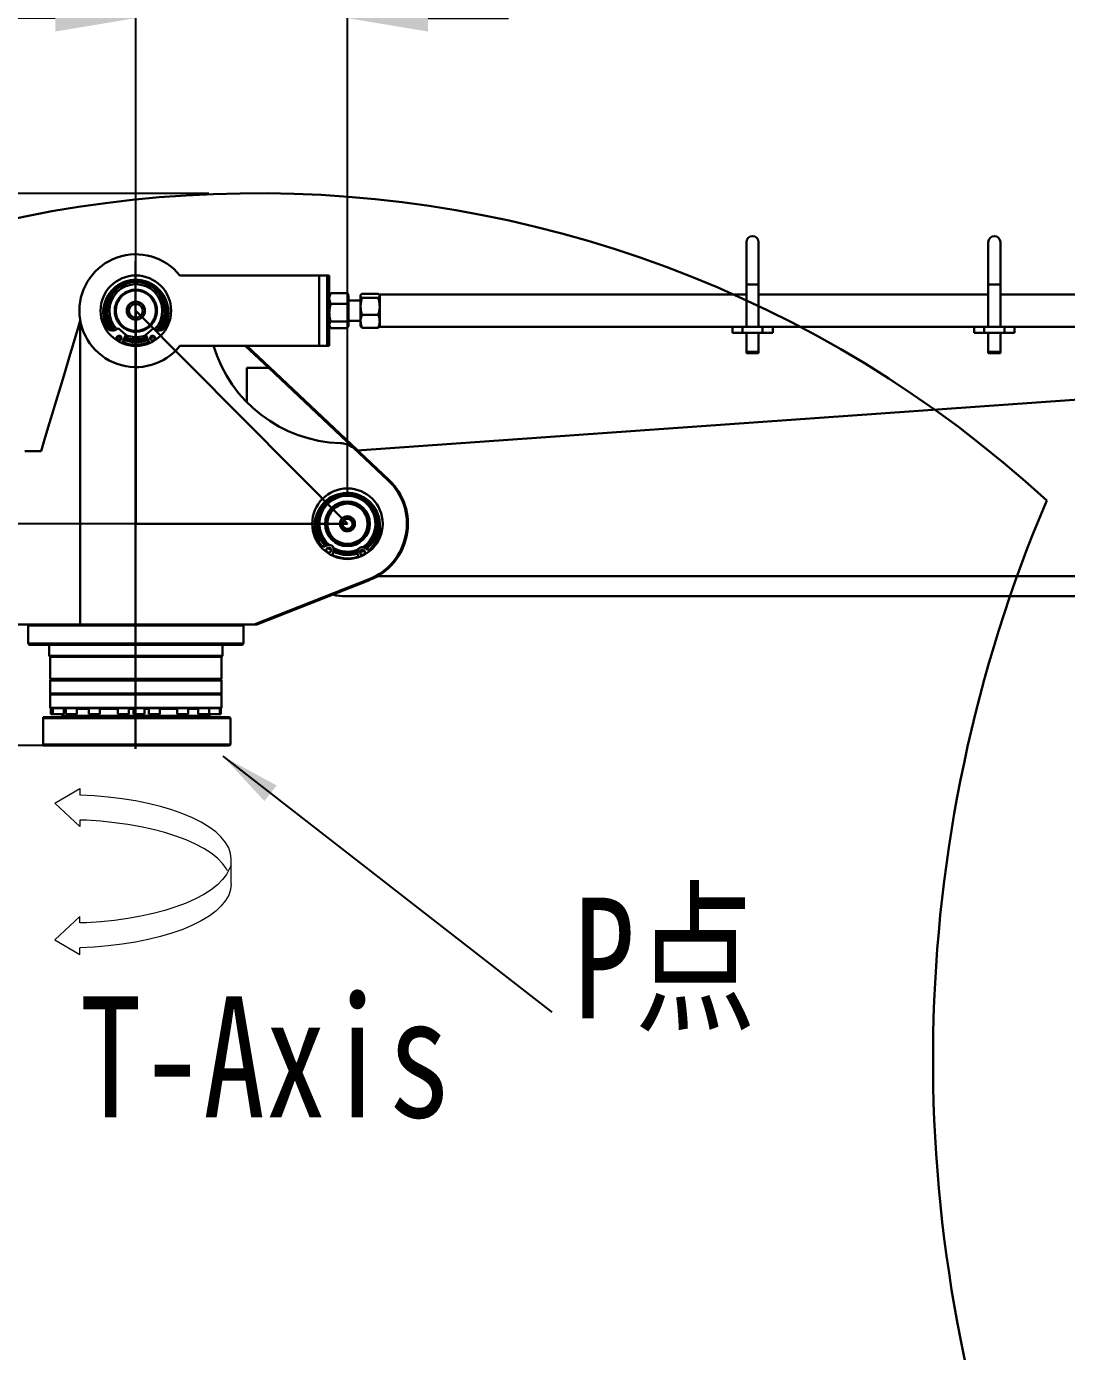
# Model space of a CAD drawing. Header units: millimetres. Extents: x 8 to 22425, y -1213 to 4973.
# Drawn here: x 9236 to 9752, y 3918 to 4576 of the extents above; entities that cross this region are included whole.
import ezdxf

# ---------------------------------------------------------------- set-up
doc = ezdxf.new("R2010")
doc.units = ezdxf.units.MM
doc.header["$PDSIZE"] = -1
doc.linetypes.add('CENTERX2', pattern=[20.32, 12.7, -2.54, 2.54, -2.54])
doc.layers.add('中心线层', color=1, linetype='CENTERX2')
doc.layers.add('文字层', color=7, linetype='Continuous', lineweight=25)
doc.layers.add('标注层', color=161, linetype='Continuous', lineweight=25)
doc.styles.get("Standard").update_dxf_attribs({"font": 'hyswlongfangsong.ttf'})
doc.dimstyles.new('ISO-25', dxfattribs={"dimscale": 25, "dimtxt": 3.5, "dimasz": 1.6, "dimexe": 1.25, "dimexo": 0.625, "dimtad": 1, "dimdec": 0, "dimzin": 9, "dimdsep": 46, "dimtxsty": 'Standard', "dimcen": 2.5, "dimadec": 0, "dimazin": 2, "dimtfac": 1, "dimtdec": 0, "dimtofl": 0, "dimtmove": 0, "dimatfit": 3, "dimfxl": 1, "dimarcsym": 0})
doc.dimstyles.new('SLDDIMSTYLE7', dxfattribs={"dimtxt": 0.18, "dimasz": 3, "dimexe": 0, "dimexo": 0.0625, "dimgap": 0, "dimtad": 0, "dimtih": 1, "dimtoh": 1, "dimdec": 0, "dimrnd": 1e-09, "dimzin": 0, "dimdsep": 46, "dimtxsty": 'Standard', "dimsah": 1, "dimcen": 0.09, "dimadec": 0, "dimazin": 0, "dimtfac": 3, "dimtdec": 0, "dimtofl": 0, "dimtmove": 0, "dimatfit": 3, "dimfxl": 1, "dimfrac": 2, "dimtolj": 1, "dimtzin": 0, "dimarcsym": 0})

# ---------------------------------------------------------------- blocks, each defined once
blk = doc.blocks.new('*D172')
at = {"color": 0, "lineweight": -2, "transparency": 16777216}
for p, q in [((9395.3, 4344.69), (9395.3, 4611.98)), ((10105.3, 4344.69), (10105.3, 4611.98)), ((10065.3, 4580.73), (9435.3, 4580.73))]:
    blk.add_line(p, q, dxfattribs=at)
at = {"color": 0, "transparency": 16777216}
for points in [[(9435.3, 4587.4), (9435.3, 4574.07), (9395.3, 4580.73)], [(10065.3, 4587.4), (10065.3, 4574.07), (10105.3, 4580.73)]]:
    blk.add_solid(points, dxfattribs=at)
at = {"layer": 'Defpoints', "color": 0, "transparency": 16777216}
for p in [(9395.3, 4580.73), (9395.3, 4329.07), (10105.3, 4329.07)]:
    blk.add_point(p, dxfattribs=at)
at = {"color": 0, "transparency": 16777216, "insert": (9750.3, 4640.11), "char_height": 87.5, "attachment_point": 5}
blk.add_mtext('710', dxfattribs=at)
blk = doc.blocks.new('*D167')
at = {"color": 0, "lineweight": -2, "transparency": 16777216}
for p, q in [((9290.3, 4344.69), (9290.3, 4611.2)), ((9395.3, 4344.69), (9395.3, 4611.2)), ((9250.3, 4579.95), (9067.56, 4579.95)), ((9435.3, 4579.95), (9475.3, 4579.95))]:
    blk.add_line(p, q, dxfattribs=at)
at = {"color": 0, "transparency": 16777216}
for points in [[(9250.3, 4586.62), (9250.3, 4573.29), (9290.3, 4579.95)], [(9435.3, 4586.62), (9435.3, 4573.29), (9395.3, 4579.95)]]:
    blk.add_solid(points, dxfattribs=at)
at = {"layer": 'Defpoints', "color": 0, "transparency": 16777216}
for p in [(9290.3, 4579.95), (9290.3, 4329.07), (9395.3, 4329.07)]:
    blk.add_point(p, dxfattribs=at)
at = {"color": 0, "transparency": 16777216, "insert": (9138.93, 4639.33), "char_height": 87.5, "attachment_point": 5}
blk.add_mtext('105', dxfattribs=at)
blk = doc.blocks.new('*D168')
at = {"color": 0, "lineweight": -2, "transparency": 16777216}
for p, q in [((9115.71, 4369.07), (9115.71, 4409.07)), ((9379.67, 4329.07), (9084.46, 4329.07)), ((9321.17, 4219.07), (9084.46, 4219.07)), ((9115.71, 4179.07), (9115.71, 3995.23))]:
    blk.add_line(p, q, dxfattribs=at)
at = {"color": 0, "transparency": 16777216}
for points in [[(9109.04, 4369.07), (9122.38, 4369.07), (9115.71, 4329.07)], [(9109.04, 4179.07), (9122.38, 4179.07), (9115.71, 4219.07)]]:
    blk.add_solid(points, dxfattribs=at)
at = {"layer": 'Defpoints', "color": 0, "transparency": 16777216}
for p in [(9395.3, 4329.07), (9115.71, 4219.07), (9336.8, 4219.07)]:
    blk.add_point(p, dxfattribs=at)
at = {"color": 0, "transparency": 16777216, "insert": (9056.34, 4067.15), "char_height": 87.5, "attachment_point": 5, "rotation": 90}
blk.add_mtext('110', dxfattribs=at)
blk = doc.blocks.new('*D166')
at = {"color": 0, "lineweight": -2, "transparency": 16777216}
for p, q in [((9326.47, 4493.01), (8516.99, 4493.01)), ((8548.24, 3165.07), (8548.24, 4453.01)), ((10149.67, 3125.07), (8516.99, 3125.07))]:
    blk.add_line(p, q, dxfattribs=at)
at = {"color": 0, "transparency": 16777216}
for points in [[(8541.57, 4453.01), (8554.91, 4453.01), (8548.24, 4493.01)], [(8541.57, 3165.07), (8554.91, 3165.07), (8548.24, 3125.07)]]:
    blk.add_solid(points, dxfattribs=at)
at = {"layer": 'Defpoints', "color": 0, "transparency": 16777216}
for p in [(8548.24, 4493.01), (9342.1, 4493.01), (10165.3, 3125.07)]:
    blk.add_point(p, dxfattribs=at)
at = {"color": 0, "transparency": 16777216, "insert": (8488.87, 3809.04), "char_height": 87.5, "attachment_point": 5, "rotation": 90}
blk.add_mtext('1368', dxfattribs=at)

msp = doc.modelspace()

# ---------------------------------------------------------------- linework, layer by layer
at = {"color": 161, "lineweight": 30, "true_color": 0x67adff}
for p, q in [((9593.3, 4468.78), (9593.3, 4447.78)), ((9599.3, 4447.78), (9599.3, 4468.78)), ((9713.3, 4468.78), (9713.3, 4447.78)), ((9719.3, 4447.78), (9719.3, 4468.78)), ((9290.08, 4459.29), (9290.08, 4217.41)), ((9381.3, 4452.28), (9312.16, 4452.28)), ((9381.3, 4417.28), (9381.3, 4452.28)), ((9381.3, 4452.28), (9385.3, 4452.28)), ((9385.3, 4417.28), (9385.3, 4452.28)), ((9385.3, 4452.28), (9386.3, 4452.28)), ((9386.3, 4442.4), (9386.3, 4452.28)), ((9593.3, 4447.78), (9593.3, 4426.78)), ((9593.3, 4447.78), (9599.3, 4447.78)), ((9599.3, 4426.78), (9599.3, 4447.78)), ((9713.3, 4447.78), (9713.3, 4426.78)), ((9713.3, 4447.78), (9719.3, 4447.78)), ((9719.3, 4426.78), (9719.3, 4447.78)), ((9386.3, 4439.78), (9385.3, 4439.78)), ((9386.68, 4443.06), (9386.3, 4442.4)), ((9386.3, 4440.86), (9386.3, 4442.4)), ((9386.3, 4433.84), (9386.3, 4440.86)), ((9386.98, 4443.51), (9386.71, 4443.05)), ((9395.12, 4443.51), (9386.98, 4443.51)), ((9395.12, 4438.2), (9386.98, 4438.2)), ((9395.31, 4443.05), (9395.12, 4443.51)), ((9395.8, 4442.4), (9395.4, 4443.1)), ((9395.8, 4442.4), (9395.8, 4440.86)), ((9395.8, 4440.86), (9395.8, 4433.84)), ((9401.8, 4439.78), (9395.8, 4439.78)), ((9401.95, 4442.67), (9401.8, 4442.4)), ((9401.8, 4442.19), (9401.8, 4442.4)), ((9401.8, 4436.96), (9401.8, 4442.19)), ((9410.62, 4443.21), (9402.48, 4443.21)), ((9410.62, 4441.17), (9402.48, 4441.17)), ((9411.3, 4442.4), (9411.17, 4442.63)), ((9593.3, 4442.78), (9411.3, 4442.78)), ((9411.3, 4442.78), (9411.3, 4426.78)), ((9713.3, 4442.78), (9599.3, 4442.78)), ((9971.3, 4442.78), (9719.3, 4442.78)), ((9290.3, 4434.78), (9395.3, 4329.07)), ((9395.3, 4329.07), (9290.3, 4434.78)), ((9290.3, 4434.78), (9290.3, 4329.07)), ((9386.3, 4427.77), (9386.3, 4433.84)), ((9395.8, 4433.84), (9395.8, 4427.77)), ((9401.8, 4429.55), (9401.8, 4436.96)), ((9410.62, 4432.75), (9402.48, 4432.75)), ((9261.84, 4426.92), (9262.73, 4429.88)), ((9262.6, 4279.07), (9262.61, 4427.72)), ((9262.94, 4428.84), (9262.61, 4427.72)), ((9285.36, 4422.87), (9281.6, 4426.16)), ((9299, 4426.16), (9295.24, 4422.87)), ((9385.3, 4429.78), (9386.3, 4429.78)), ((9386.3, 4427.17), (9386.3, 4427.77)), ((9386.3, 4427.17), (9386.68, 4426.5)), ((9386.3, 4417.28), (9386.3, 4427.17)), ((9395.12, 4429.47), (9386.98, 4429.47)), ((9395.12, 4426.06), (9386.98, 4426.06)), ((9395.4, 4426.47), (9395.8, 4427.17)), ((9395.8, 4429.78), (9401.8, 4429.78)), ((9395.8, 4427.77), (9395.8, 4427.17)), ((9401.8, 4427.17), (9401.8, 4429.55)), ((9401.8, 4427.17), (9401.95, 4426.9)), ((9402.05, 4426.95), (9402.48, 4426.36)), ((9410.62, 4426.36), (9402.48, 4426.36)), ((9411.17, 4426.94), (9411.3, 4427.17)), ((9411.3, 4426.78), (9586.3, 4426.78)), ((9586.3, 4423.78), (9586.3, 4426.78)), ((9586.3, 4426.78), (9591.3, 4426.78)), ((9591.3, 4426.78), (9591.3, 4423.78)), ((9601.3, 4426.78), (9591.3, 4426.78)), ((9601.3, 4423.78), (9601.3, 4426.78)), ((9601.3, 4426.78), (9606.3, 4426.78)), ((9606.3, 4426.78), (9706.3, 4426.78)), ((9606.3, 4426.78), (9606.3, 4423.78)), ((9706.3, 4423.78), (9706.3, 4426.78)), ((9706.3, 4426.78), (9711.3, 4426.78)), ((9711.3, 4426.78), (9711.3, 4423.78)), ((9721.3, 4426.78), (9711.3, 4426.78)), ((9721.3, 4423.78), (9721.3, 4426.78)), ((9721.3, 4426.78), (9726.3, 4426.78)), ((9726.3, 4426.78), (9971.3, 4426.78)), ((9726.3, 4426.78), (9726.3, 4423.78)), ((9282.3, 4419.97), (9280.73, 4420.94)), ((9283.16, 4420.9), (9281.19, 4422.11)), ((9283.11, 4421.58), (9281.8, 4422.38)), ((9282.12, 4422.38), (9282.96, 4421.86)), ((9283.6, 4418.62), (9285.36, 4422.87)), ((9295.24, 4422.87), (9297, 4418.62)), ((9297.64, 4421.86), (9298.48, 4422.38)), ((9591.3, 4423.78), (9586.3, 4423.78)), ((9601.3, 4423.78), (9591.3, 4423.78)), ((9593.3, 4423.78), (9593.3, 4414.4)), ((9599.3, 4414.4), (9599.3, 4423.78)), ((9606.3, 4423.78), (9601.3, 4423.78)), ((9711.3, 4423.78), (9706.3, 4423.78)), ((9721.3, 4423.78), (9711.3, 4423.78)), ((9713.3, 4423.78), (9713.3, 4414.4)), ((9719.3, 4414.4), (9719.3, 4423.78)), ((9726.3, 4423.78), (9721.3, 4423.78)), ((9381.3, 4417.28), (9312.16, 4417.28)), ((9356.22, 4406.37), (9344.63, 4417.28)), ((9345.36, 4417.28), (9356.57, 4406.73)), ((9385.3, 4417.28), (9381.3, 4417.28)), ((9385.3, 4417.28), (9386.3, 4417.28)), ((9593.3, 4414.4), (9593.3, 4413.78)), ((9593.3, 4414.4), (9593.91, 4413.78)), ((9593.3, 4414.4), (9599.3, 4414.4)), ((9593.91, 4413.78), (9593.3, 4413.78)), ((9593.91, 4413.78), (9598.69, 4413.78)), ((9598.69, 4413.78), (9599.3, 4414.4)), ((9599.3, 4413.78), (9598.69, 4413.78)), ((9599.3, 4413.78), (9599.3, 4414.4)), ((9713.3, 4414.4), (9713.3, 4413.78)), ((9713.3, 4414.4), (9713.91, 4413.78)), ((9713.3, 4414.4), (9719.3, 4414.4)), ((9713.91, 4413.78), (9713.3, 4413.78)), ((9713.91, 4413.78), (9718.69, 4413.78)), ((9718.69, 4413.78), (9719.3, 4414.4)), ((9719.3, 4413.78), (9718.69, 4413.78)), ((9719.3, 4413.78), (9719.3, 4414.4)), ((9345.3, 4406.37), (9356.22, 4406.37)), ((9345.3, 4389.49), (9345.3, 4406.37)), ((9398.21, 4366.85), (9356.22, 4406.37)), ((9356.57, 4406.73), (9400.35, 4365.51)), ((9400.19, 4365.5), (9999.24, 4407.75)), ((9415.52, 4350.55), (9398.21, 4366.85)), ((9401.49, 4364.44), (9415.86, 4350.91)), ((9290.3, 4329.07), (9395.3, 4329.07)), ((9385.67, 4314.82), (9385.07, 4315.23)), ((9387.24, 4316.43), (9386.07, 4317.25)), ((9387.01, 4316.81), (9386.51, 4317.17)), ((9388.35, 4314.99), (9387.55, 4313.37)), ((9400.22, 4315.29), (9398.28, 4314.74)), ((9400.21, 4315.11), (9398.32, 4314.59)), ((9400.21, 4314.9), (9398.36, 4314.39)), ((9400.22, 4314.77), (9398.38, 4314.27)), ((9400.26, 4314.49), (9398.44, 4313.99)), ((9400.28, 4314.39), (9398.46, 4313.89)), ((9400.92, 4312.49), (9400.34, 4314.2)), ((9402.45, 4316.12), (9401.91, 4315.83)), ((9400.82, 4312.78), (9398.81, 4312.23)), ((9349, 4279.07), (9406.13, 4301.63)), ((9406.32, 4301.16), (9350.36, 4279.07)), ((9410.27, 4303.07), (10065.3, 4303.07)), ((9395.3, 4293.07), (10065.3, 4293.07)), ((9237.3, 4279.07), (9236.8, 4278.57)), ((9236.8, 4278.57), (9236.8, 4269.57)), ((9349, 4279.07), (9262.6, 4279.07)), ((9343.8, 4278.57), (9343.3, 4279.07)), ((9343.8, 4269.57), (9343.8, 4278.57)), ((9349, 4279.07), (9350.36, 4279.07)), ((9236.8, 4269.57), (9237.3, 4269.07)), ((9247.3, 4269.07), (9247.3, 4263.57)), ((9333.3, 4263.57), (9333.3, 4269.07)), ((9343.3, 4269.07), (9343.8, 4269.57)), ((9247.3, 4263.57), (9247.8, 4263.07)), ((9247.8, 4263.07), (9247.8, 4252.07)), ((9332.8, 4263.07), (9333.3, 4263.57)), ((9332.8, 4252.07), (9332.8, 4263.07)), ((9247.8, 4252.07), (9248.3, 4251.57)), ((9248, 4251.57), (9247.8, 4251.37)), ((9247.8, 4251.37), (9247.8, 4244.77)), ((9332.3, 4251.57), (9332.8, 4252.07)), ((9332.8, 4251.37), (9332.6, 4251.57)), ((9332.8, 4244.77), (9332.8, 4251.37)), ((9247.8, 4244.77), (9248, 4244.57)), ((9248, 4244.57), (9247.8, 4244.37)), ((9247.8, 4244.37), (9247.8, 4237.77)), ((9332.6, 4244.57), (9332.8, 4244.77)), ((9332.8, 4244.37), (9332.6, 4244.57)), ((9332.8, 4237.77), (9332.8, 4244.37)), ((9247.8, 4237.77), (9248, 4237.57)), ((9248.08, 4237.57), (9248.08, 4234.57)), ((9249.14, 4237.57), (9249.14, 4234.57)), ((9249.14, 4234.57), (9253.51, 4234.57)), ((9253.51, 4234.57), (9254.64, 4234.57)), ((9253.8, 4234.57), (9253.8, 4233.77)), ((9254.64, 4234.57), (9254.64, 4237.56)), ((9255.59, 4237.17), (9254.64, 4237.17)), ((9255.59, 4237.57), (9255.59, 4234.57)), ((9259.96, 4234.57), (9261.09, 4234.57)), ((9261.09, 4234.57), (9261.09, 4237.57)), ((9266.91, 4237.57), (9266.91, 4234.57)), ((9266.91, 4234.57), (9271.28, 4234.57)), ((9272.41, 4234.57), (9272.41, 4237.57)), ((9281.37, 4237.57), (9281.37, 4234.57)), ((9281.37, 4234.57), (9285.74, 4234.57)), ((9286.87, 4234.57), (9286.87, 4237.57)), ((9289.1, 4237.17), (9286.87, 4237.17)), ((9289.1, 4237.57), (9289.1, 4234.57)), ((9289.1, 4234.57), (9293.47, 4234.57)), ((9294.6, 4234.57), (9294.6, 4237.57)), ((9296.77, 4237.17), (9294.6, 4237.17)), ((9296.77, 4237.57), (9296.77, 4234.57)), ((9296.77, 4234.57), (9301.14, 4234.57)), ((9302.27, 4234.57), (9302.27, 4237.57)), ((9310.77, 4237.57), (9310.77, 4234.57)), ((9310.77, 4234.57), (9315.13, 4234.57)), ((9315.13, 4234.57), (9316.27, 4234.57)), ((9316.27, 4234.57), (9316.27, 4237.57)), ((9321.23, 4237.17), (9316.27, 4237.17)), ((9321.23, 4237.57), (9321.23, 4234.57)), ((9325.59, 4234.57), (9326.73, 4234.57)), ((9326.73, 4234.57), (9326.73, 4237.57)), ((9326.73, 4234.57), (9330.93, 4234.57)), ((9326.8, 4233.77), (9326.8, 4234.57)), ((9332.06, 4234.57), (9332.06, 4237.57)), ((9332.06, 4234.57), (9332.52, 4234.57)), ((9332.52, 4234.57), (9332.52, 4237.57)), ((9332.6, 4237.57), (9332.8, 4237.77)), ((9244.3, 4232.57), (9244.3, 4233.07)), ((9244.3, 4232.57), (9244.3, 4219.57)), ((9253.8, 4233.77), (9254, 4233.57)), ((9261.3, 4233.57), (9261.3, 4233.07)), ((9319.3, 4233.07), (9319.3, 4233.57)), ((9326.6, 4233.57), (9326.8, 4233.77)), ((9337.3, 4232.57), (9336.8, 4233.07)), ((9337.3, 4219.57), (9337.3, 4232.57)), ((9244.3, 4219.07), (9244.3, 4219.57)), ((9336.8, 4219.07), (9337.3, 4219.57))]:
    msp.add_line(p, q, dxfattribs=at)
at = {"color": 161, "lineweight": 30, "true_color": 0x67adff, "flags": 128}
for points in [[(9261.84, 4426.92), (9259.5, 4419.11), (9257.22, 4411.5), (9255.01, 4404.12), (9252.87, 4396.98), (9250.8, 4390.07), (9248.8, 4383.42), (9246.88, 4377.03), (9245.05, 4370.91), (9243.3, 4365.07)], [(9283.19, 4421.07), (9283.14, 4421.09), (9281.31, 4422.22)], [(9295.32, 4422.66), (9294.13, 4422.23), (9292.01, 4421.77)], [(9292.16, 4420.68), (9294.34, 4421.15), (9295.74, 4421.64)], [(9292.24, 4420.05), (9294.52, 4420.54), (9295.99, 4421.06)], [(9296.05, 4420.9), (9294.51, 4420.35), (9292.26, 4419.88)], [(9296.21, 4420.51), (9294.63, 4419.95), (9292.32, 4419.47)], [(9299.29, 4422.22), (9298.9, 4421.95), (9297.41, 4421.07)], [(9298.79, 4422.38), (9298.67, 4422.3), (9297.49, 4421.58)], [(9243.3, 4365.07), (9242.15, 4365.07), (9241.04, 4365.07), (9239.97, 4365.07), (9238.95, 4365.07), (9237.97, 4365.07), (9237.04, 4365.07), (9236.14, 4365.07), (9235.3, 4365.07)], [(9415.52, 4350.55), (9415.59, 4350.62), (9415.65, 4350.68), (9415.71, 4350.75), (9415.76, 4350.8), (9415.8, 4350.85), (9415.84, 4350.88), (9415.86, 4350.9), (9415.86, 4350.91)], [(9387.29, 4315.79), (9387.05, 4315.94), (9385.45, 4317.09)], [(9387.31, 4315.9), (9387.11, 4316.03), (9385.55, 4317.14)], [(9387.29, 4316.25), (9387.26, 4316.26), (9385.88, 4317.24)], [(9400.52, 4316.2), (9400.27, 4316.11), (9398.13, 4315.48)], [(9403.4, 4315.97), (9402.84, 4315.64), (9401.49, 4314.97)], [(9403.49, 4315.91), (9402.89, 4315.55), (9401.49, 4314.86)], [(9403.08, 4316.11), (9402.7, 4315.89), (9401.56, 4315.3)], [(9402.89, 4316.14), (9402.64, 4316), (9401.63, 4315.48)], [(9403.62, 4314.01), (9403.41, 4313.9), (9402.98, 4313.67)], [(9406.13, 4301.63), (9406.17, 4301.54), (9406.2, 4301.45), (9406.24, 4301.37), (9406.26, 4301.3), (9406.29, 4301.24), (9406.3, 4301.2), (9406.31, 4301.17), (9406.32, 4301.16)], [(9228.3, 4279.07), (9228.34, 4279.07), (9228.7, 4279.07), (9229.4, 4279.07), (9230.46, 4279.07), (9231.86, 4279.07), (9233.6, 4279.07), (9235.67, 4279.07), (9238.06, 4279.07), (9240.75, 4279.07), (9243.75, 4279.07), (9247.02, 4279.07), (9250.56, 4279.07), (9254.35, 4279.07), (9258.37, 4279.07), (9262.6, 4279.07)], [(9236.8, 4278.57), (9236.89, 4278.57), (9237.31, 4278.57), (9238.09, 4278.57), (9239.22, 4278.57), (9240.68, 4278.57), (9242.48, 4278.57), (9244.6, 4278.57), (9247.02, 4278.57)], [(9247.02, 4278.57), (9249.72, 4278.57), (9252.7, 4278.57), (9255.93, 4278.57), (9259.38, 4278.57), (9263.05, 4278.57), (9266.89, 4278.57), (9270.89, 4278.57), (9275.02, 4278.57), (9279.25, 4278.57), (9283.55, 4278.57), (9287.9, 4278.57), (9292.26, 4278.57), (9296.61, 4278.57), (9300.92, 4278.57), (9305.16, 4278.57), (9309.3, 4278.57), (9313.31, 4278.57), (9317.17, 4278.57), (9320.86, 4278.57), (9324.33, 4278.57), (9327.58, 4278.57), (9330.59, 4278.57), (9333.32, 4278.57), (9335.77, 4278.57), (9337.92, 4278.57), (9339.75, 4278.57), (9341.25, 4278.57), (9342.41, 4278.57), (9343.22, 4278.57), (9343.68, 4278.57), (9343.8, 4278.57)], [(9343.8, 4269.57), (9343.78, 4269.57), (9343.5, 4269.57), (9342.86, 4269.57), (9341.87, 4269.57), (9340.54, 4269.57), (9338.87, 4269.57), (9336.88, 4269.57), (9334.58, 4269.57), (9331.99, 4269.57), (9329.12, 4269.57), (9325.99, 4269.57), (9322.62, 4269.57), (9319.04, 4269.57), (9315.26, 4269.57), (9311.32, 4269.57), (9307.25, 4269.57), (9303.05, 4269.57), (9298.78, 4269.57), (9294.44, 4269.57), (9290.08, 4269.57), (9285.72, 4269.57), (9281.39, 4269.57), (9277.12, 4269.57), (9272.94, 4269.57), (9268.87, 4269.57), (9264.95, 4269.57), (9261.19, 4269.57), (9257.63, 4269.57), (9254.28, 4269.57), (9251.18, 4269.57), (9248.33, 4269.57), (9245.77, 4269.57), (9243.5, 4269.57), (9241.54, 4269.57), (9239.91, 4269.57), (9238.61, 4269.57), (9237.66, 4269.57), (9237.05, 4269.57), (9236.81, 4269.57), (9236.8, 4269.57)], [(9343.3, 4269.07), (9343.3, 4269.07), (9343.1, 4269.07), (9342.56, 4269.07), (9341.67, 4269.07), (9340.43, 4269.07), (9338.86, 4269.07), (9336.97, 4269.07), (9334.77, 4269.07), (9332.27, 4269.07), (9329.49, 4269.07), (9326.45, 4269.07), (9323.17, 4269.07), (9319.68, 4269.07), (9315.98, 4269.07), (9312.12, 4269.07), (9308.11, 4269.07), (9303.98, 4269.07), (9299.76, 4269.07), (9295.48, 4269.07), (9291.16, 4269.07), (9286.84, 4269.07), (9282.54, 4269.07), (9278.29, 4269.07), (9274.13, 4269.07), (9270.07, 4269.07), (9266.14, 4269.07), (9262.38, 4269.07), (9258.8, 4269.07), (9255.43, 4269.07), (9252.29, 4269.07), (9249.41, 4269.07), (9246.79, 4269.07), (9244.47, 4269.07), (9242.45, 4269.07), (9240.75, 4269.07), (9239.38, 4269.07), (9238.35, 4269.07), (9237.67, 4269.07), (9237.33, 4269.07), (9237.3, 4269.07)], [(9333.3, 4263.57), (9333.3, 4263.57), (9333.08, 4263.57), (9332.51, 4263.57), (9331.6, 4263.57), (9330.34, 4263.57), (9328.74, 4263.57), (9326.83, 4263.57), (9324.62, 4263.57), (9322.12, 4263.57), (9319.36, 4263.57), (9316.36, 4263.57), (9313.14, 4263.57), (9309.73, 4263.57), (9306.16, 4263.57), (9302.46, 4263.57), (9298.66, 4263.57), (9294.79, 4263.57), (9290.89, 4263.57), (9286.97, 4263.57), (9283.09, 4263.57), (9279.26, 4263.57), (9275.53, 4263.57), (9271.92, 4263.57), (9268.46, 4263.57), (9265.18, 4263.57), (9262.11, 4263.57), (9259.28, 4263.57), (9256.7, 4263.57), (9254.4, 4263.57), (9252.39, 4263.57), (9250.7, 4263.57), (9249.34, 4263.57), (9248.32, 4263.57), (9247.65, 4263.57), (9247.33, 4263.57), (9247.3, 4263.57)], [(9332.8, 4263.07), (9332.67, 4263.07), (9332.2, 4263.07), (9331.37, 4263.07), (9330.21, 4263.07), (9328.72, 4263.07), (9326.91, 4263.07), (9324.79, 4263.07), (9322.39, 4263.07), (9319.73, 4263.07), (9316.82, 4263.07), (9313.69, 4263.07), (9310.36, 4263.07), (9306.87, 4263.07), (9303.25, 4263.07), (9299.51, 4263.07), (9295.7, 4263.07), (9291.85, 4263.07), (9287.98, 4263.07), (9284.13, 4263.07), (9280.33, 4263.07), (9276.61, 4263.07), (9273.01, 4263.07), (9269.55, 4263.07), (9266.27, 4263.07), (9263.18, 4263.07), (9260.31, 4263.07), (9257.7, 4263.07), (9255.36, 4263.07), (9253.3, 4263.07), (9251.55, 4263.07), (9250.12, 4263.07), (9249.03, 4263.07), (9248.28, 4263.07), (9247.87, 4263.07), (9247.8, 4263.07)], [(9332.8, 4252.07), (9332.8, 4252.07), (9332.59, 4252.07), (9332.02, 4252.07), (9331.12, 4252.07), (9329.87, 4252.07), (9328.3, 4252.07), (9326.41, 4252.07), (9324.22, 4252.07), (9321.75, 4252.07), (9319.02, 4252.07), (9316.06, 4252.07), (9312.87, 4252.07), (9309.51, 4252.07), (9305.98, 4252.07), (9302.32, 4252.07), (9298.57, 4252.07), (9294.74, 4252.07), (9290.88, 4252.07), (9287.01, 4252.07), (9283.17, 4252.07), (9279.39, 4252.07), (9275.7, 4252.07), (9272.13, 4252.07), (9268.71, 4252.07), (9265.47, 4252.07), (9262.44, 4252.07), (9259.64, 4252.07), (9257.09, 4252.07), (9254.81, 4252.07), (9252.83, 4252.07), (9251.16, 4252.07), (9249.82, 4252.07), (9248.81, 4252.07), (9248.14, 4252.07), (9247.83, 4252.07), (9247.8, 4252.07)], [(9315.28, 4251.37), (9312.05, 4251.37), (9308.64, 4251.37), (9305.08, 4251.37), (9301.39, 4251.37), (9297.61, 4251.37), (9293.78, 4251.37), (9289.91, 4251.37), (9286.05, 4251.37), (9282.22, 4251.37), (9278.46, 4251.37), (9274.8, 4251.37), (9271.26, 4251.37), (9267.89, 4251.37), (9264.7, 4251.37), (9261.72, 4251.37), (9258.97, 4251.37), (9256.49, 4251.37), (9254.29, 4251.37), (9252.39, 4251.37), (9250.8, 4251.37), (9249.53, 4251.37), (9248.61, 4251.37), (9248.03, 4251.37), (9247.8, 4251.37), (9247.8, 4251.37)], [(9315.16, 4251.57), (9311.95, 4251.57), (9308.55, 4251.57), (9305.01, 4251.57), (9301.34, 4251.57), (9297.58, 4251.57), (9293.76, 4251.57), (9289.91, 4251.57), (9286.07, 4251.57), (9282.26, 4251.57), (9278.52, 4251.57), (9274.87, 4251.57), (9271.35, 4251.57), (9267.99, 4251.57), (9264.82, 4251.57), (9261.85, 4251.57), (9259.12, 4251.57), (9256.65, 4251.57), (9254.46, 4251.57), (9252.56, 4251.57), (9250.98, 4251.57), (9249.73, 4251.57), (9248.81, 4251.57), (9248.23, 4251.57), (9248, 4251.57), (9248, 4251.57)], [(9332.6, 4251.57), (9332.58, 4251.57), (9332.28, 4251.57), (9331.63, 4251.57), (9330.65, 4251.57), (9329.32, 4251.57), (9327.68, 4251.57), (9325.72, 4251.57), (9323.47, 4251.57), (9320.95, 4251.57), (9318.17, 4251.57), (9315.16, 4251.57)], [(9332.8, 4251.37), (9332.78, 4251.37), (9332.48, 4251.37), (9331.83, 4251.37), (9330.84, 4251.37), (9329.51, 4251.37), (9327.85, 4251.37), (9325.89, 4251.37), (9323.63, 4251.37), (9321.09, 4251.37), (9318.3, 4251.37), (9315.28, 4251.37)], [(9332.8, 4244.77), (9332.67, 4244.77), (9332.2, 4244.77), (9331.37, 4244.77), (9330.21, 4244.77), (9328.72, 4244.77), (9326.91, 4244.77), (9324.79, 4244.77), (9322.39, 4244.77), (9319.73, 4244.77), (9316.82, 4244.77), (9313.69, 4244.77), (9310.36, 4244.77), (9306.87, 4244.77), (9303.25, 4244.77), (9299.51, 4244.77), (9295.7, 4244.77), (9291.85, 4244.77), (9287.98, 4244.77), (9284.13, 4244.77), (9280.33, 4244.77), (9276.61, 4244.77), (9273.01, 4244.77), (9269.55, 4244.77), (9266.27, 4244.77), (9263.18, 4244.77), (9260.31, 4244.77), (9257.7, 4244.77), (9255.36, 4244.77), (9253.3, 4244.77), (9251.55, 4244.77), (9250.12, 4244.77), (9249.03, 4244.77), (9248.28, 4244.77), (9247.87, 4244.77), (9247.8, 4244.77)], [(9247.8, 4244.37), (9247.8, 4244.37), (9248.03, 4244.37), (9248.61, 4244.37), (9249.53, 4244.37), (9250.8, 4244.37), (9252.39, 4244.37), (9254.29, 4244.37), (9256.49, 4244.37), (9258.97, 4244.37), (9261.72, 4244.37), (9264.7, 4244.37), (9267.89, 4244.37), (9271.26, 4244.37), (9274.8, 4244.37), (9278.46, 4244.37), (9282.22, 4244.37), (9286.05, 4244.37), (9289.91, 4244.37), (9293.78, 4244.37), (9297.61, 4244.37), (9301.39, 4244.37), (9305.08, 4244.37), (9308.64, 4244.37), (9312.05, 4244.37), (9315.28, 4244.37)], [(9248, 4244.57), (9248, 4244.57), (9248.23, 4244.57), (9248.81, 4244.57), (9249.73, 4244.57), (9250.98, 4244.57), (9252.56, 4244.57), (9254.46, 4244.57), (9256.65, 4244.57), (9259.12, 4244.57), (9261.85, 4244.57), (9264.82, 4244.57), (9267.99, 4244.57), (9271.35, 4244.57), (9274.87, 4244.57), (9278.52, 4244.57), (9282.26, 4244.57), (9286.07, 4244.57), (9289.91, 4244.57), (9293.76, 4244.57), (9297.58, 4244.57), (9301.34, 4244.57), (9305.01, 4244.57), (9308.55, 4244.57), (9311.95, 4244.57), (9315.16, 4244.57)], [(9248, 4244.57), (9248.03, 4244.57), (9248.34, 4244.57), (9249, 4244.57), (9250.01, 4244.57), (9251.35, 4244.57), (9253.01, 4244.57), (9254.98, 4244.57), (9257.24, 4244.57), (9259.78, 4244.57), (9262.57, 4244.57), (9265.59, 4244.57), (9268.82, 4244.57), (9272.22, 4244.57), (9275.77, 4244.57), (9279.44, 4244.57), (9283.21, 4244.57), (9287.03, 4244.57), (9290.88, 4244.57), (9294.72, 4244.57), (9298.53, 4244.57), (9302.27, 4244.57), (9305.91, 4244.57), (9309.42, 4244.57), (9312.77, 4244.57), (9315.93, 4244.57), (9318.89, 4244.57), (9321.6, 4244.57), (9324.06, 4244.57), (9326.24, 4244.57), (9328.12, 4244.57), (9329.68, 4244.57), (9330.92, 4244.57), (9331.83, 4244.57), (9332.39, 4244.57), (9332.6, 4244.57), (9332.6, 4244.57)], [(9315.16, 4244.57), (9318.17, 4244.57), (9320.95, 4244.57), (9323.47, 4244.57), (9325.72, 4244.57), (9327.68, 4244.57), (9329.32, 4244.57), (9330.65, 4244.57), (9331.63, 4244.57), (9332.28, 4244.57), (9332.58, 4244.57), (9332.6, 4244.57)], [(9315.28, 4244.37), (9318.3, 4244.37), (9321.09, 4244.37), (9323.63, 4244.37), (9325.89, 4244.37), (9327.85, 4244.37), (9329.51, 4244.37), (9330.84, 4244.37), (9331.83, 4244.37), (9332.48, 4244.37), (9332.78, 4244.37), (9332.8, 4244.37)], [(9247.8, 4237.77), (9247.8, 4237.77), (9248.03, 4237.77), (9248.61, 4237.77), (9249.53, 4237.77), (9250.8, 4237.77), (9252.39, 4237.77), (9254.29, 4237.77), (9256.49, 4237.77), (9258.97, 4237.77), (9261.72, 4237.77), (9264.7, 4237.77), (9267.89, 4237.77), (9271.26, 4237.77), (9274.8, 4237.77), (9278.46, 4237.77), (9282.22, 4237.77), (9286.05, 4237.77), (9289.91, 4237.77), (9293.78, 4237.77), (9297.61, 4237.77), (9301.39, 4237.77), (9305.08, 4237.77), (9308.64, 4237.77), (9312.05, 4237.77), (9315.28, 4237.77)], [(9248, 4237.57), (9248.07, 4237.57), (9248.47, 4237.57), (9249.22, 4237.57), (9250.31, 4237.57), (9251.73, 4237.57), (9253.47, 4237.57), (9255.52, 4237.57), (9257.85, 4237.57), (9260.46, 4237.57), (9263.31, 4237.57), (9266.38, 4237.57), (9269.65, 4237.57), (9273.09, 4237.57), (9276.68, 4237.57), (9280.38, 4237.57), (9284.16, 4237.57), (9287.99, 4237.57), (9291.84, 4237.57), (9295.68, 4237.57), (9299.47, 4237.57), (9303.19, 4237.57), (9306.8, 4237.57), (9310.27, 4237.57), (9313.58, 4237.57), (9316.69, 4237.57), (9319.59, 4237.57), (9322.24, 4237.57), (9324.63, 4237.57), (9326.74, 4237.57), (9328.54, 4237.57), (9330.02, 4237.57), (9331.18, 4237.57), (9332, 4237.57), (9332.47, 4237.57), (9332.6, 4237.57)], [(9248.08, 4234.57), (9248.25, 4234.57), (9248.76, 4234.57), (9249.14, 4234.57)], [(9255.59, 4234.57), (9255.76, 4234.57), (9256.28, 4234.57), (9257.07, 4234.57), (9258.04, 4234.57), (9259.05, 4234.57), (9259.96, 4234.57)], [(9266.91, 4237.17), (9265.52, 4237.17), (9263.01, 4237.17), (9261.09, 4237.17)], [(9271.28, 4234.57), (9271.97, 4234.57), (9272.35, 4234.57), (9272.41, 4234.57)], [(9281.37, 4237.17), (9281.08, 4237.17), (9277.66, 4237.17), (9274.37, 4237.17), (9272.41, 4237.17)], [(9285.74, 4234.57), (9286.43, 4234.57), (9286.81, 4234.57), (9286.87, 4234.57)], [(9293.47, 4234.57), (9294.16, 4234.57), (9294.54, 4234.57), (9294.6, 4234.57)], [(9301.14, 4234.57), (9301.83, 4234.57), (9302.21, 4234.57), (9302.27, 4234.57)], [(9310.77, 4237.17), (9308.75, 4237.17), (9305.58, 4237.17), (9302.27, 4237.17)], [(9315.28, 4237.77), (9318.3, 4237.77), (9321.09, 4237.77), (9323.63, 4237.77), (9325.89, 4237.77), (9327.85, 4237.77), (9329.51, 4237.77), (9330.84, 4237.77), (9331.83, 4237.77), (9332.48, 4237.77), (9332.78, 4237.77), (9332.8, 4237.77)], [(9321.23, 4234.57), (9321.39, 4234.57), (9321.91, 4234.57), (9322.71, 4234.57), (9323.67, 4234.57), (9324.68, 4234.57), (9325.59, 4234.57)], [(9330.93, 4234.57), (9331.62, 4234.57), (9332, 4234.57), (9332.06, 4234.57)], [(9244.3, 4233.07), (9245.06, 4233.07), (9246.16, 4233.07), (9247.6, 4233.07), (9249.36, 4233.07), (9251.42, 4233.07), (9253.78, 4233.07), (9256.41, 4233.07), (9259.3, 4233.07), (9262.43, 4233.07), (9265.76, 4233.07), (9269.27, 4233.07), (9272.95, 4233.07), (9276.75, 4233.07), (9280.66, 4233.07), (9284.64, 4233.07), (9288.67, 4233.07), (9292.7, 4233.07), (9296.72, 4233.07), (9300.69, 4233.07), (9304.58, 4233.07), (9308.36, 4233.07), (9312.01, 4233.07), (9315.49, 4233.07), (9318.78, 4233.07), (9321.86, 4233.07), (9324.7, 4233.07), (9327.29, 4233.07), (9329.59, 4233.07), (9331.6, 4233.07), (9333.29, 4233.07), (9334.67, 4233.07), (9335.71, 4233.07), (9336.4, 4233.07), (9336.75, 4233.07), (9336.8, 4233.07)], [(9337.3, 4232.57), (9337.12, 4232.57), (9336.6, 4232.57), (9335.73, 4232.57), (9334.52, 4232.57), (9332.99, 4232.57), (9331.13, 4232.57), (9328.98, 4232.57), (9326.53, 4232.57), (9323.81, 4232.57), (9320.85, 4232.57), (9317.65, 4232.57), (9314.26, 4232.57), (9310.68, 4232.57), (9306.96, 4232.57), (9303.1, 4232.57), (9299.16, 4232.57), (9295.15, 4232.57), (9291.1, 4232.57), (9287.04, 4232.57), (9283.01, 4232.57), (9279.04, 4232.57), (9275.14, 4232.57), (9271.36, 4232.57), (9267.73, 4232.57), (9264.26, 4232.57), (9260.98, 4232.57), (9257.92, 4232.57), (9255.11, 4232.57), (9252.55, 4232.57), (9250.28, 4232.57), (9248.3, 4232.57), (9246.64, 4232.57), (9245.3, 4232.57), (9244.3, 4232.57)], [(9326.8, 4233.77), (9326.73, 4233.77), (9326.35, 4233.77), (9325.62, 4233.77), (9324.54, 4233.77), (9323.14, 4233.77), (9321.42, 4233.77), (9319.4, 4233.77), (9317.1, 4233.77), (9314.54, 4233.77), (9311.75, 4233.77), (9308.75, 4233.77), (9305.58, 4233.77), (9302.26, 4233.77), (9298.82, 4233.77), (9295.3, 4233.77), (9291.73, 4233.77), (9288.15, 4233.77), (9284.59, 4233.77), (9281.08, 4233.77), (9277.66, 4233.77), (9274.37, 4233.77), (9271.23, 4233.77), (9268.27, 4233.77), (9265.52, 4233.77), (9263.01, 4233.77), (9260.77, 4233.77), (9258.81, 4233.77), (9257.15, 4233.77), (9255.81, 4233.77), (9254.81, 4233.77), (9254.14, 4233.77), (9253.83, 4233.77), (9253.8, 4233.77)], [(9326.6, 4233.57), (9326.44, 4233.57), (9325.91, 4233.57), (9325.04, 4233.57), (9323.82, 4233.57), (9322.26, 4233.57), (9320.39, 4233.57), (9318.22, 4233.57), (9315.77, 4233.57), (9313.07, 4233.57), (9310.14, 4233.57), (9307.02, 4233.57), (9303.73, 4233.57), (9300.3, 4233.57), (9296.78, 4233.57), (9293.19, 4233.57), (9289.57, 4233.57), (9285.96, 4233.57), (9282.4, 4233.57), (9278.91, 4233.57), (9275.53, 4233.57), (9272.3, 4233.57), (9269.26, 4233.57), (9266.41, 4233.57), (9263.81, 4233.57), (9261.47, 4233.57), (9259.42, 4233.57), (9257.67, 4233.57), (9256.25, 4233.57), (9255.17, 4233.57), (9254.43, 4233.57), (9254.05, 4233.57), (9254, 4233.57)], [(9244.3, 4219.57), (9245.3, 4219.57), (9246.64, 4219.57), (9248.3, 4219.57), (9250.28, 4219.57), (9252.55, 4219.57), (9255.11, 4219.57), (9257.92, 4219.57), (9260.98, 4219.57), (9264.26, 4219.57), (9267.73, 4219.57), (9271.36, 4219.57), (9275.14, 4219.57), (9279.04, 4219.57), (9283.01, 4219.57), (9287.04, 4219.57), (9291.1, 4219.57), (9295.15, 4219.57), (9299.16, 4219.57), (9303.1, 4219.57), (9306.96, 4219.57), (9310.68, 4219.57), (9314.26, 4219.57), (9317.65, 4219.57), (9320.85, 4219.57), (9323.81, 4219.57), (9326.53, 4219.57), (9328.98, 4219.57), (9331.13, 4219.57), (9332.99, 4219.57), (9334.52, 4219.57), (9335.73, 4219.57), (9336.6, 4219.57), (9337.12, 4219.57), (9337.3, 4219.57)], [(9336.8, 4219.07), (9336.75, 4219.07), (9336.4, 4219.07), (9335.71, 4219.07), (9334.67, 4219.07), (9333.29, 4219.07), (9331.6, 4219.07), (9329.59, 4219.07), (9327.29, 4219.07), (9324.7, 4219.07), (9321.86, 4219.07), (9318.78, 4219.07), (9315.49, 4219.07), (9312.01, 4219.07), (9308.36, 4219.07), (9304.58, 4219.07), (9300.69, 4219.07), (9296.72, 4219.07), (9292.7, 4219.07), (9288.67, 4219.07), (9284.64, 4219.07), (9280.66, 4219.07), (9276.75, 4219.07), (9272.95, 4219.07), (9269.27, 4219.07), (9265.76, 4219.07), (9262.43, 4219.07), (9259.3, 4219.07), (9256.41, 4219.07), (9253.78, 4219.07), (9251.42, 4219.07), (9249.36, 4219.07), (9247.6, 4219.07), (9246.16, 4219.07), (9245.06, 4219.07), (9244.3, 4219.07)]]:
    msp.add_lwpolyline(points, dxfattribs=at)
at = {"color": 161, "lineweight": 30, "true_color": 0x67adff}
for centre, radius in [((9290.3, 4434.78), 17.5), ((9290.3, 4434.78), 10.15), ((9290.3, 4434.78), 10), ((9290.3, 4434.78), 4.5), ((9290.3, 4434.78), 3.4), ((9281.94, 4421.14), 1.25), ((9298.66, 4421.14), 1.25), ((9395.3, 4329.07), 17.5), ((9395.3, 4329.07), 11.1), ((9395.3, 4329.07), 10.9), ((9395.3, 4329.07), 10.7), ((9395.3, 4329.07), 10.5), ((9395.3, 4329.07), 10), ((9395.3, 4329.07), 3.75), ((9395.3, 4329.07), 3.25), ((9395.3, 4329.07), 2.5), ((9386.06, 4316), 1.25), ((9402.74, 4314.9), 1.25)]:
    msp.add_circle(centre, radius, dxfattribs=at)
at = {"lineweight": 30}
for centre, radius, start, end in [((9350.44, 3913.07), 580, 47.49745, 134.15084), ((10395.86, 4063.25), 710, 157, 201)]:
    msp.add_arc(centre, radius, start, end, dxfattribs=at)
at = {"color": 161, "lineweight": 30, "true_color": 0x67adff}
for centre, radius, start, end in [((9596.3, 4468.78), 3, 0, 180), ((9716.3, 4468.78), 3, 0, 180), ((9290.3, 4434.78), 28, 38.68219, 321.31781), ((9290.3, 4433.88), 16.2, 334.86212, 205.13788), ((9290.3, 4434.78), 15.45, 124.47045, 219.4346), ((9290.3, 4434.78), 15.03, 319.04988, 220.95012), ((9290.3, 4434.78), 14.86, 318.52296, 221.47704), ((9290.3, 4434.78), 14.22, 316.96137, 223.03863), ((9290.3, 4434.78), 13.12, 315.44231, 224.55769), ((9290.3, 4434.78), 15.45, 320.5654, 55.5296), ((9278.89, 4428.53), 3.6, 205.13788, 318.79237), ((9301.71, 4428.53), 3.6, 221.20763, 334.86212), ((9290.3, 4434.78), 15.45, 247.5, 277.50094), ((9290.3, 4434.78), 15.03, 247.5, 277.50094), ((9290.3, 4434.78), 14.86, 247.5, 277.50094), ((9290.3, 4434.78), 14.22, 247.5, 277.50094), ((9290.3, 4434.78), 13.12, 247.5, 277.50094), ((9393.93, 4437.02), 68, 196.86783, 268.14339), ((9384, 4380.41), 38.02, 136.18116, 136.92986), ((9391.41, 4359.06), 10, 69.43519, 88.14339), ((9387.61, 4348.93), 20.82, 59.39601, 69.43519), ((9395.3, 4329.07), 29.5, 291.54903, 46.72773), ((9395.3, 4329.07), 30, 291.54903, 46.72773), ((9395.24, 4328.17), 16.2, 314.87126, 217.58527), ((9395.3, 4329.07), 15.5, 126.20294, 225.65047), ((9395.3, 4329.07), 15.4, 114.24939, 225.70388), ((9395.3, 4329.07), 15.12, 306.55842, 225.89812), ((9395.3, 4329.07), 14.99, 306.42441, 226.03212), ((9395.3, 4329.07), 14.79, 306.15356, 226.30298), ((9395.3, 4329.07), 14.63, 305.87674, 226.57979), ((9395.3, 4329.07), 13.88, 303.47312, 228.98341), ((9395.3, 4329.07), 15.4, 306.75265, 58.20716), ((9395.3, 4329.07), 15.5, 306.80607, 46.2536), ((9383.59, 4319.2), 1.5, 217.58527, 308.97905), ((9386.11, 4316.09), 2.5, 333.72827, 128.97905), ((9395.3, 4329.07), 17.2, 243.72827, 281.76984), ((9395.3, 4329.07), 15.5, 243.69798, 281.76984), ((9395.3, 4329.07), 13.88, 240.3805, 281.76984), ((9395.3, 4329.07), 15.4, 243.66004, 281.76984), ((9395.3, 4329.07), 15.12, 243.4658, 281.76984), ((9395.3, 4329.07), 14.99, 243.3318, 281.76984), ((9395.3, 4329.07), 14.79, 243.06094, 281.76984), ((9395.3, 4329.07), 14.63, 242.78412, 281.76984), ((9402.71, 4315), 2.5, 43.47748, 198.72827), ((9405.61, 4317.75), 1.5, 223.47748, 314.87126)]:
    msp.add_arc(centre, radius, start, end, dxfattribs=at)
msp.add_ellipse((9295.36, 4463.67), major_axis=(60.86, -57.29), ratio=0.005982, start_param=6.276831, end_param=6.283185, dxfattribs=at)
for points, knots in [([(9291.66, 4424.42), (9291.03, 4424.37), (9289.72, 4424.27), (9287.71, 4424.59), (9285.73, 4425.31), (9283.89, 4426.43), (9282.33, 4427.91), (9281.12, 4429.64), (9280.31, 4431.5), (9279.88, 4433.41), (9279.8, 4435.37), (9280.1, 4437.37), (9280.82, 4439.36), (9281.95, 4441.19), (9283.43, 4442.75), (9285.16, 4443.96), (9287.02, 4444.77), (9288.93, 4445.2), (9290.88, 4445.28), (9292.89, 4444.98), (9294.87, 4444.26), (9296.71, 4443.13), (9298.27, 4441.65), (9299.48, 4439.92), (9300.29, 4438.07), (9300.72, 4436.16), (9300.8, 4434.2), (9300.49, 4432.19), (9299.78, 4430.21), (9298.65, 4428.38), (9297.17, 4426.81), (9295.44, 4425.61), (9293.58, 4424.78), (9292.29, 4424.54), (9291.66, 4424.42)], [0, 0, 0, 0, 0.02913, 0.060003, 0.092161, 0.125, 0.15784, 0.189997, 0.220871, 0.25, 0.279129, 0.310003, 0.342161, 0.375001, 0.40784, 0.439998, 0.470872, 0.500001, 0.529129, 0.560003, 0.59216, 0.625001, 0.657841, 0.689997, 0.720871, 0.75, 0.779129, 0.810003, 0.84216, 0.875, 0.90784, 0.939998, 0.970871, 1, 1, 1, 1]), ([(9278.08, 4425.09), (9277.57, 4425.76), (9276.44, 4427.25), (9275.35, 4429.88), (9274.7, 4432.73), (9274.58, 4435.66), (9275.06, 4438.65), (9275.76, 4440.92), (9276.48, 4442.04), (9276.63, 4442.27)], [0, 0, 0, 0, 0.138893, 0.304379, 0.46051, 0.616645, 0.782129, 0.954494, 1, 1, 1, 1]), ([(9304.21, 4441.86), (9304.56, 4441.12), (9305.33, 4439.52), (9305.89, 4436.83), (9306.02, 4433.91), (9305.58, 4430.9), (9304.46, 4427.97), (9303.41, 4425.97), (9302.61, 4425.14), (9302.55, 4425.08)], [0, 0, 0, 0, 0.137152, 0.297699, 0.458245, 0.628409, 0.805647, 0.986645, 1, 1, 1, 1]), ([(9386.3, 4440.86), (9386.3, 4440.92), (9386.31, 4441.82), (9386.66, 4442.69), (9386.98, 4443.51)], [0, 0, 0, 0, 0.070226, 1, 1, 1, 1]), ([(9386.98, 4438.2), (9386.79, 4438.63), (9386.41, 4439.5), (9386.34, 4440.4), (9386.3, 4440.86)], [0, 0, 0, 0, 0.495459, 1, 1, 1, 1]), ([(9386.3, 4433.84), (9386.38, 4435), (9386.49, 4436.47), (9386.89, 4437.89), (9386.98, 4438.2)], [0, 0, 0, 0, 0.784899, 1, 1, 1, 1]), ([(9395.12, 4443.51), (9395.31, 4443.08), (9395.69, 4442.21), (9395.76, 4441.31), (9395.8, 4440.86)], [0, 0, 0, 0, 0.495459, 1, 1, 1, 1]), ([(9395.8, 4440.86), (9395.8, 4440.79), (9395.79, 4439.9), (9395.44, 4439.02), (9395.12, 4438.2)], [0, 0, 0, 0, 0.0702187, 1, 1, 1, 1]), ([(9395.12, 4438.2), (9395.21, 4437.89), (9395.61, 4436.47), (9395.71, 4435), (9395.8, 4433.84)], [0, 0, 0, 0, 0.215101, 1, 1, 1, 1]), ([(9401.8, 4442.19), (9401.8, 4442.22), (9401.81, 4442.56), (9402.16, 4442.9), (9402.48, 4443.21)], [0, 0, 0, 0, 0.0702221, 1, 1, 1, 1]), ([(9402.48, 4441.17), (9402.29, 4441.34), (9401.91, 4441.67), (9401.84, 4442.02), (9401.8, 4442.19)], [0, 0, 0, 0, 0.495459, 1, 1, 1, 1]), ([(9401.8, 4436.96), (9401.8, 4437.06), (9401.81, 4438.48), (9402.16, 4439.88), (9402.48, 4441.17)], [0, 0, 0, 0, 0.070228, 1, 1, 1, 1]), ([(9410.62, 4443.21), (9410.81, 4443.05), (9411.19, 4442.71), (9411.26, 4442.37), (9411.3, 4442.19)], [0, 0, 0, 0, 0.495456, 1, 1, 1, 1]), ([(9411.3, 4442.19), (9411.3, 4442.17), (9411.29, 4441.82), (9410.94, 4441.49), (9410.62, 4441.17)], [0, 0, 0, 0, 0.0702221, 1, 1, 1, 1]), ([(9410.62, 4441.17), (9410.81, 4440.49), (9411.19, 4439.11), (9411.26, 4437.68), (9411.3, 4436.96)], [0, 0, 0, 0, 0.49546, 1, 1, 1, 1]), ([(9386.98, 4429.47), (9386.7, 4430.57), (9386.34, 4432.01), (9386.31, 4433.49), (9386.3, 4433.84)], [0, 0, 0, 0, 0.764932, 1, 1, 1, 1]), ([(9395.8, 4433.84), (9395.79, 4433.49), (9395.76, 4432.01), (9395.4, 4430.57), (9395.12, 4429.47)], [0, 0, 0, 0, 0.235067, 1, 1, 1, 1]), ([(9402.48, 4432.75), (9402.29, 4433.43), (9401.91, 4434.81), (9401.84, 4436.24), (9401.8, 4436.96)], [0, 0, 0, 0, 0.495453, 1, 1, 1, 1]), ([(9401.8, 4429.55), (9401.81, 4429.8), (9401.84, 4430.89), (9402.2, 4431.94), (9402.48, 4432.75)], [0, 0, 0, 0, 0.2350815, 1, 1, 1, 1]), ([(9411.3, 4436.96), (9411.3, 4436.86), (9411.29, 4435.44), (9410.94, 4434.04), (9410.62, 4432.75)], [0, 0, 0, 0, 0.070217, 1, 1, 1, 1]), ([(9410.62, 4432.75), (9410.9, 4431.94), (9411.26, 4430.89), (9411.29, 4429.8), (9411.3, 4429.55)], [0, 0, 0, 0, 0.7649185, 1, 1, 1, 1]), ([(9262.61, 4427.72), (9262.6, 4427.81), (9262.6, 4427.94), (9262.58, 4428.1), (9262.55, 4428.18), (9262.53, 4428.22), (9262.51, 4428.25), (9262.49, 4428.26), (9262.46, 4428.26), (9262.42, 4428.24), (9262.33, 4428.16), (9262.09, 4427.73), (9261.95, 4427.28), (9261.84, 4426.92)], [0, 0, 0, 0, 0.11586, 0.189528, 0.214222, 0.239088, 0.253363, 0.267795, 0.280453, 0.299196, 0.335115, 0.462369, 1, 1, 1, 1]), ([(9386.3, 4427.77), (9386.3, 4427.81), (9386.31, 4428.38), (9386.66, 4428.95), (9386.98, 4429.47)], [0, 0, 0, 0, 0.070222, 1, 1, 1, 1]), ([(9386.98, 4426.06), (9386.79, 4426.33), (9386.41, 4426.89), (9386.34, 4427.47), (9386.3, 4427.77)], [0, 0, 0, 0, 0.495461, 1, 1, 1, 1]), ([(9395.12, 4429.47), (9395.31, 4429.2), (9395.69, 4428.64), (9395.76, 4428.06), (9395.8, 4427.77)], [0, 0, 0, 0, 0.495459, 1, 1, 1, 1]), ([(9395.8, 4427.77), (9395.8, 4427.72), (9395.79, 4427.15), (9395.44, 4426.58), (9395.12, 4426.06)], [0, 0, 0, 0, 0.0702219, 1, 1, 1, 1]), ([(9402.48, 4426.36), (9402.39, 4426.58), (9401.99, 4427.62), (9401.88, 4428.7), (9401.8, 4429.55)], [0, 0, 0, 0, 0.215105, 1, 1, 1, 1]), ([(9411.3, 4429.55), (9411.21, 4428.7), (9411.11, 4427.62), (9410.71, 4426.58), (9410.62, 4426.36)], [0, 0, 0, 0, 0.784895, 1, 1, 1, 1]), ([(9410.62, 4426.36), (9410.83, 4426.52), (9411.08, 4426.72), (9411.14, 4426.92), (9411.15, 4426.95)], [0, 0, 0, 0, 0.837589, 1, 1, 1, 1]), ([(9292.51, 4418.03), (9291.48, 4417.95), (9289.36, 4417.79), (9286.41, 4418.21), (9284.62, 4418.93), (9283.86, 4419.23)], [0, 0, 0, 0, 0.349592, 0.720126, 1, 1, 1, 1]), ([(9292.34, 4419.27), (9291.39, 4419.2), (9289.43, 4419.05), (9286.69, 4419.44), (9285.04, 4420.1), (9284.33, 4420.38)], [0, 0, 0, 0, 0.349593, 0.720125, 1, 1, 1, 1]), ([(9296.26, 4420.39), (9295.89, 4420.22), (9294.65, 4419.63), (9293.29, 4419.42), (9292.34, 4419.27)], [0, 0, 0, 0, 0.30113, 1, 1, 1, 1]), ([(9296.74, 4419.24), (9296.33, 4419.05), (9295, 4418.42), (9293.53, 4418.19), (9292.51, 4418.03)], [0, 0, 0, 0, 0.301132, 1, 1, 1, 1]), ([(9299.38, 4422.14), (9298.92, 4421.75), (9298.32, 4421.26), (9297.61, 4420.97), (9297.45, 4420.91)], [0, 0, 0, 0, 0.7829465, 1, 1, 1, 1]), ([(9299.87, 4420.96), (9299.44, 4420.6), (9298.97, 4420.21), (9298.41, 4419.97), (9298.36, 4419.95)], [0, 0, 0, 0, 0.905013, 1, 1, 1, 1]), ([(9398.21, 4366.85), (9398.79, 4366.48), (9399.85, 4365.81), (9400.85, 4365), (9401.32, 4364.59), (9401.38, 4364.54), (9401.42, 4364.5), (9401.45, 4364.48), (9401.46, 4364.47), (9401.47, 4364.46), (9401.48, 4364.45), (9401.48, 4364.45), (9401.49, 4364.44), (9401.49, 4364.44), (9401.49, 4364.44)], [0, 0, 0, 0, 0.500376, 0.913803, 0.94607, 0.964324, 0.976066, 0.983881, 0.989177, 0.992806, 0.996601, 0.998029, 0.99947, 1, 1, 1, 1]), ([(9395.3, 4293.07), (9395.29, 4293.07), (9393.58, 4293.07), (9391.12, 4293.16), (9388.7, 4293.74), (9387.97, 4293.92)], [0, 0, 0, 0, 0.004564, 0.696281, 1, 1, 1, 1])]:
    msp.add_open_spline(points, degree=3, knots=knots, dxfattribs=at)
at = {"layer": '中心线层', "color": 0, "linetype": 'Continuous', "lineweight": 0}
for p, q in [((9250.15, 4190.48), (9262.5, 4197.64)), ((9262.5, 4197.64), (9262.5, 4194.4)), ((9262.5, 4178.81), (9250.15, 4190.48)), ((9269.62, 4194.04), (9262.5, 4194.4)), ((9276.63, 4193.44), (9269.62, 4194.04)), ((9283.48, 4192.6), (9276.63, 4193.44)), ((9290.12, 4191.54), (9283.48, 4192.6)), ((9296.49, 4190.26), (9290.12, 4191.54)), ((9302.54, 4188.76), (9296.49, 4190.26)), ((9308.24, 4187.07), (9302.54, 4188.76)), ((9262.5, 4182.05), (9262.5, 4178.81)), ((9265.9, 4181.91), (9262.5, 4182.02)), ((9272.86, 4181.44), (9265.9, 4181.91)), ((9279.69, 4180.75), (9272.86, 4181.44)), ((9313.54, 4185.2), (9308.24, 4187.07)), ((9318.39, 4183.15), (9313.54, 4185.2)), ((9322.76, 4180.94), (9318.39, 4183.15)), ((9286.34, 4179.83), (9279.69, 4180.75)), ((9292.76, 4178.69), (9286.34, 4179.83)), ((9298.91, 4177.35), (9292.76, 4178.69)), ((9304.74, 4175.8), (9298.91, 4177.35)), ((9310.2, 4174.07), (9304.74, 4175.8)), ((9326.62, 4178.6), (9322.76, 4180.94)), ((9329.94, 4176.14), (9326.62, 4178.6)), ((9332.68, 4173.57), (9329.94, 4176.14)), ((9315.26, 4172.16), (9310.2, 4174.07)), ((9319.88, 4170.09), (9315.26, 4172.16)), ((9324.02, 4167.88), (9319.88, 4170.09)), ((9334.84, 4170.92), (9332.68, 4173.57)), ((9336.4, 4168.21), (9334.84, 4170.92)), ((9327.66, 4165.54), (9324.02, 4167.88)), ((9330.76, 4163.08), (9327.66, 4165.54)), ((9333.31, 4160.53), (9330.76, 4163.08)), ((9337.33, 4165.45), (9336.4, 4168.21)), ((9337.65, 4162.68), (9337.33, 4165.45)), ((9337.65, 4150.33), (9337.65, 4162.68)), ((9337.65, 4150.33), (9337.65, 4162.68)), ((9335.28, 4157.91), (9333.31, 4160.53)), ((9337.65, 4159.68), (9335.28, 4155.1)), ((9335.81, 4156.89), (9335.28, 4157.91)), ((9330.76, 4149.93), (9327.66, 4147.47)), ((9333.31, 4152.48), (9330.76, 4149.93)), ((9335.28, 4155.1), (9333.31, 4152.48)), ((9337.65, 4150.33), (9337.33, 4147.56)), ((9319.88, 4142.92), (9315.26, 4140.85)), ((9324.02, 4145.13), (9319.88, 4142.92)), ((9327.66, 4147.47), (9324.02, 4145.13)), ((9334.84, 4142.09), (9332.68, 4139.44)), ((9336.4, 4144.8), (9334.84, 4142.09)), ((9337.33, 4147.56), (9336.4, 4144.8)), ((9298.91, 4135.66), (9292.76, 4134.32)), ((9304.74, 4137.21), (9298.91, 4135.66)), ((9310.2, 4138.94), (9304.74, 4137.21)), ((9315.26, 4140.85), (9310.2, 4138.94)), ((9329.94, 4136.87), (9326.62, 4134.41)), ((9332.68, 4139.44), (9329.94, 4136.87)), ((9262.5, 4134.23), (9250.15, 4122.56)), ((9262.5, 4130.99), (9262.5, 4134.23)), ((9265.9, 4131.1), (9262.5, 4130.99)), ((9272.86, 4131.57), (9265.9, 4131.1)), ((9279.69, 4132.26), (9272.86, 4131.57)), ((9286.34, 4133.18), (9279.69, 4132.26)), ((9292.76, 4134.32), (9286.34, 4133.18)), ((9318.39, 4129.86), (9313.54, 4127.81)), ((9322.76, 4132.07), (9318.39, 4129.86)), ((9326.62, 4134.41), (9322.76, 4132.07)), ((9250.15, 4122.56), (9262.5, 4115.4)), ((9296.49, 4122.75), (9290.12, 4121.47)), ((9302.54, 4124.25), (9296.49, 4122.75)), ((9308.24, 4125.94), (9302.54, 4124.25)), ((9313.54, 4127.81), (9308.24, 4125.94)), ((9269.62, 4118.97), (9262.5, 4118.61)), ((9262.5, 4115.4), (9262.5, 4118.64)), ((9276.63, 4119.57), (9269.62, 4118.97)), ((9283.48, 4120.41), (9276.63, 4119.57)), ((9290.12, 4121.47), (9283.48, 4120.41))]:
    msp.add_line(p, q, dxfattribs=at)

# ---------------------------------------------------------------- texts
at = {"insert": (9507.38, 4143.61), "char_height": 60, "attachment_point": 1}
msp.add_mtext_dynamic_manual_height_columns('P点', width=392.1315, gutter_width=17.5, heights=[0], dxfattribs=at)
at = {"layer": '文字层', "linetype": 'Continuous', "lineweight": 15, "insert": (9262.5, 4094.6), "char_height": 60, "attachment_point": 1}
msp.add_mtext('T-Axis', dxfattribs=at)

# ---------------------------------------------------------------- dimensions: what is measured, and where the dimension line sits
for base, p1, p2, picture, middle in [((9290.3, 4579.95), (9395.3, 4329.07), (9290.3, 4329.07), '*D167', (9138.93, 4639.33)), ((9395.3, 4580.73), (10105.3, 4329.07), (9395.3, 4329.07), '*D172', (9750.3, 4640.11))]:
    dim = msp.add_linear_dim(base=base, p1=p1, p2=p2, dimstyle='ISO-25')
    dim.commit()
    dim.dimension.update_dxf_attribs({"geometry": picture, "text_midpoint": middle})
for base, p1, p2, picture, middle in [((8548.24, 4493.01), (10165.3, 3125.07), (9342.1, 4493.01), '*D166', (8488.87, 3809.04)), ((9115.71, 4219.07), (9395.3, 4329.07), (9336.8, 4219.07), '*D168', (9056.34, 4067.15))]:
    dim = msp.add_linear_dim(base=base, p1=p1, p2=p2, angle=90, dimstyle='ISO-25')
    dim.commit()
    dim.dimension.update_dxf_attribs({"geometry": picture, "text_midpoint": middle})

# ---------------------------------------------------------------- leaders
at = {"layer": '标注层', "color": 0}
msp.add_leader([(9333.46, 4213.76), (9496.73, 4086.75)], dimstyle='SLDDIMSTYLE7', override={"dimasz": 30}, dxfattribs=at)

doc.saveas('drawing.dxf')
